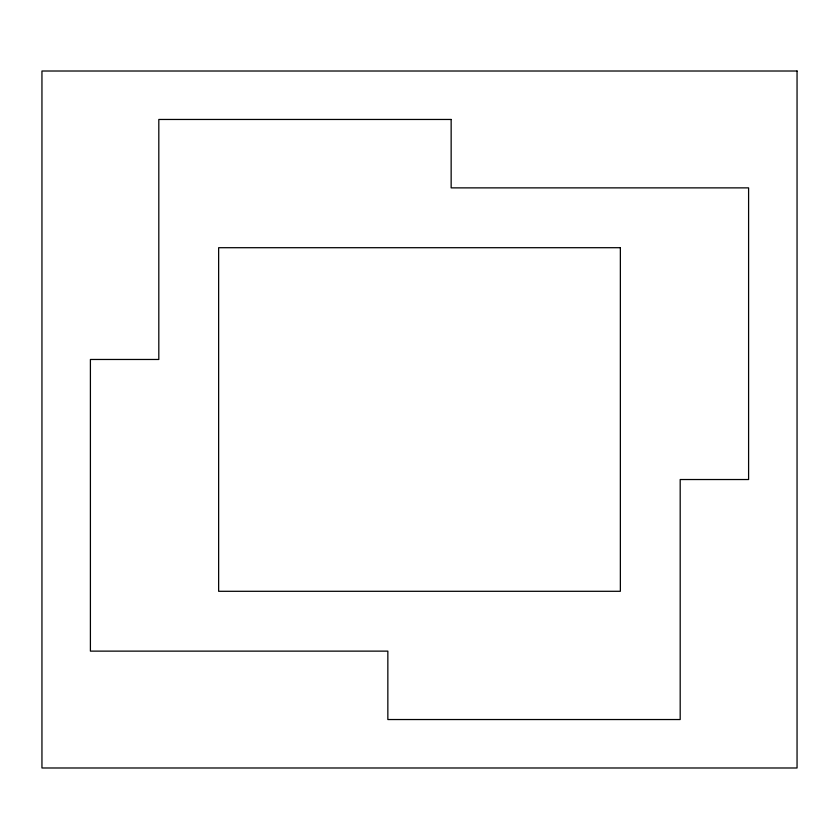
<?xml version="1.0" encoding="UTF-8"?>
<svg xmlns="http://www.w3.org/2000/svg" width="839" height="839" viewBox="0 0 839 839"><rect width="100%" height="100%" fill="white"/><g stroke="black" fill="none" stroke-linecap="round" stroke-linejoin="round"><path stroke-width="1.26" d="M797.05 71.011L41.95 71.011L41.95 767.989L797.05 767.989L797.05 71.011M451.151 119.463L158.812 119.463L158.812 359.47L90.402 359.47L90.402 651.127L387.849 651.127L387.849 719.537L680.188 719.537L680.188 479.53L748.598 479.53L748.598 187.873L451.151 187.873L451.151 119.463M620.357 247.704L218.643 247.704L218.643 591.296L620.357 591.296L620.357 247.704"/></g></svg>
